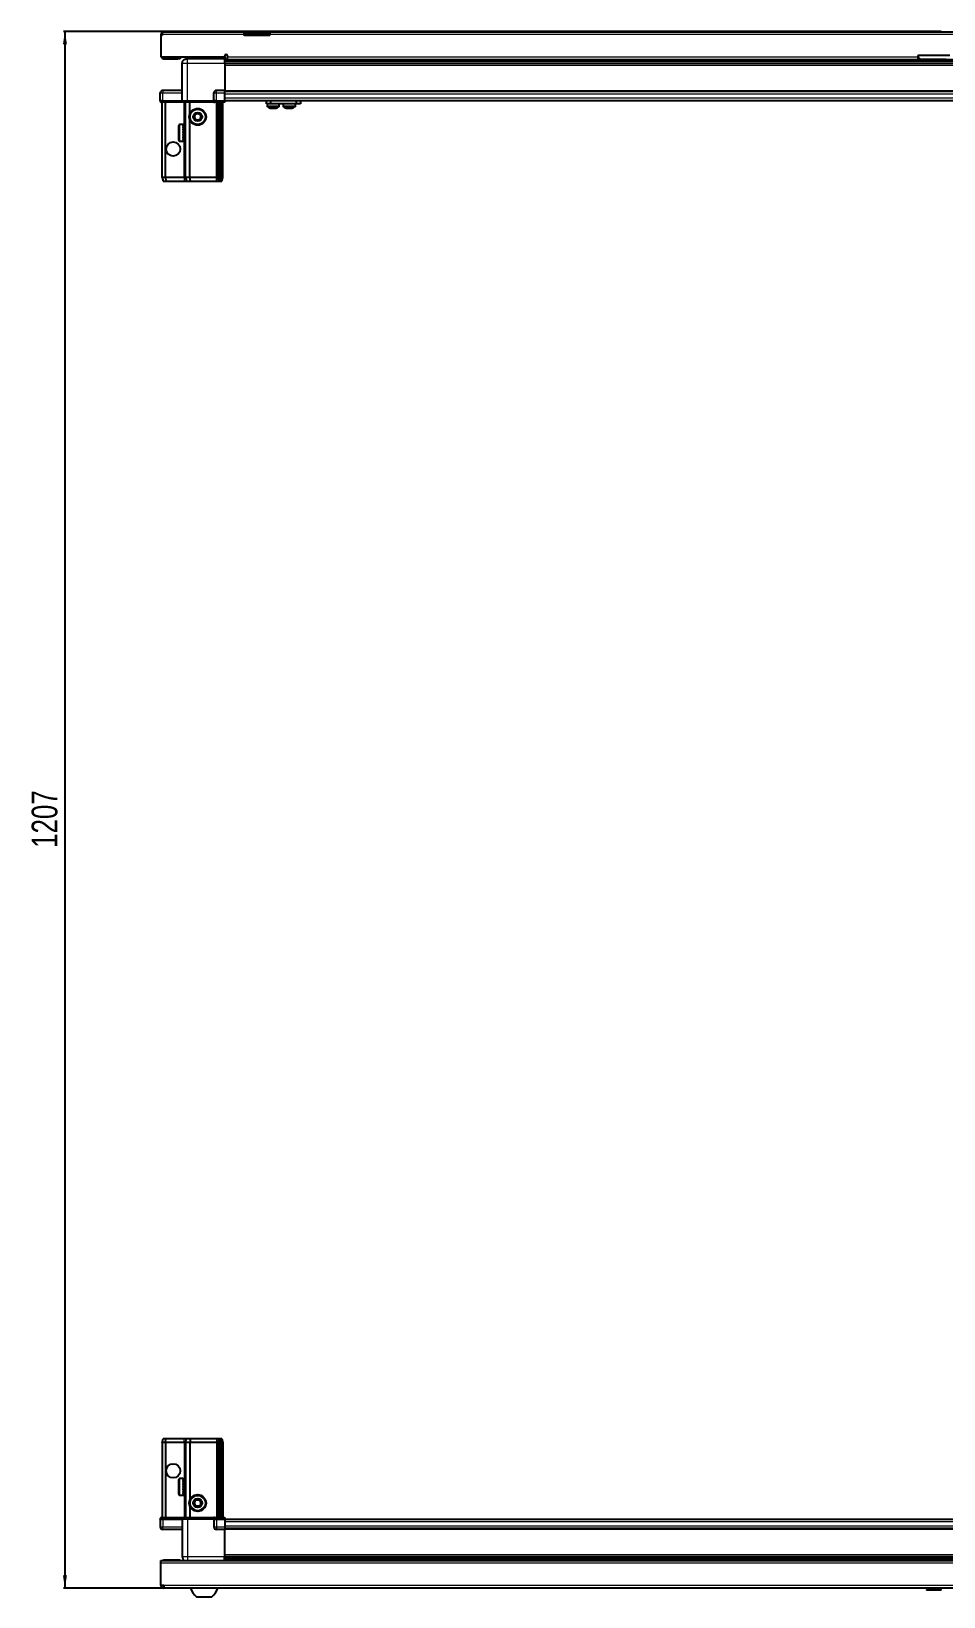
# Model space of a CAD drawing. Header units: millimetres. Extents: x 1315 to 5495, y -523 to 1632.
# Drawn here: x 1371 to 2078, y -523 to 691 of the extents above; entities that cross this region are included whole.
import ezdxf

# ---------------------------------------------------------------- set-up
doc = ezdxf.new("R2010")
doc.units = ezdxf.units.MM
doc.layers.add('FORMAT', color=7, linetype='Continuous')
doc.styles.add('SLDTEXTSTYLE0', font='TXT', dxfattribs={"width": 0.75})
doc.dimstyles.new('SLDDIMSTYLE0', dxfattribs={"dimtxt": 20, "dimasz": 10, "dimexe": 0, "dimexo": 0.0625, "dimgap": 5, "dimtad": 2, "dimdec": 1, "dimrnd": 1e-09, "dimzin": 12, "dimdsep": 46, "dimtxsty": 'SLDTEXTSTYLE0', "dimsah": 1, "dimcen": 0.09, "dimadec": 0, "dimazin": 3, "dimtfac": 1, "dimtofl": 0, "dimtmove": 0, "dimatfit": 3, "dimfxl": 0, "dimfrac": 2, "dimtolj": 1, "dimtzin": 12, "dimarcsym": 0})

# ---------------------------------------------------------------- blocks, each defined once
blk = doc.blocks.new('_D_9')
at = {"layer": 'FORMAT'}
for p, q in [((2065, 690.8), (1395.8, 690.8)), ((1396.8, 690.8), (1396.8, -516.2)), ((1473.4, -516.2), (1395.8, -516.2))]:
    blk.add_line(p, q, dxfattribs=at)
for points in [[(1396.8, 690.8), (1395.3, 680.8), (1398.4, 680.8)], [(1396.8, -516.2), (1398.4, -506.2), (1395.3, -506.2)]]:
    blk.add_solid(points, dxfattribs=at)
at = {"layer": 'FORMAT', "insert": (1371, 57.8), "char_height": 20, "attachment_point": 1, "rotation": 90, "style": 'SLDTEXTSTYLE0'}
blk.add_mtext('1207', dxfattribs=at)

msp = doc.modelspace()

# ---------------------------------------------------------------- linework, layer by layer
at = {"color": 7, "linetype": 'Continuous', "lineweight": 25}
for p, q in [((1472.32, 688.45), (1471.32, 688.45)), ((1471.32, 688.45), (1471.32, 687.55)), ((1471.32, 687.55), (1471.32, 671.05)), ((1472.32, 687.55), (1471.32, 687.55)), ((1472.32, 688.45), (1472.32, 687.55)), ((1472.92, 690.55), (1535.82, 690.55)), ((1535.82, 688.45), (1535.82, 690.55)), ((1535.82, 690.55), (1545.82, 690.55)), ((1545.82, 689.05), (1535.82, 689.05)), ((1535.82, 687.55), (1535.82, 688.45)), ((1555.82, 687.55), (1535.82, 687.55)), ((1545.82, 690.55), (1555.82, 690.55)), ((1555.82, 689.05), (1545.82, 689.05)), ((1555.82, 690.55), (2585.82, 690.55)), ((1555.82, 690.55), (1555.82, 688.45)), ((1555.82, 687.55), (1555.82, 688.45)), ((2065.03, 690.85), (2065.03, 690.55)), ((2065.03, 690.85), (2076.6, 690.85)), ((2076.6, 690.55), (2076.6, 690.85)), ((1471.32, 671.05), (1520.82, 671.05)), ((1473.42, 669.55), (1484.32, 669.55)), ((1486.32, 669.55), (1484.32, 669.55)), ((1486.32, 671.05), (1486.32, 669.55)), ((1491.57, 671.05), (1491.57, 669.55)), ((1520.82, 669.55), (1491.82, 669.55)), ((1518.07, 669.55), (1518.07, 671.05)), ((1520.67, 669.55), (1520.67, 666.05)), ((1520.82, 671.05), (1520.82, 671.9)), ((1520.82, 671.05), (1520.82, 669.55)), ((1520.82, 668.9), (1544.7, 668.9)), ((1522.82, 671.9), (1522.82, 671.15)), ((1522.82, 669.05), (1522.82, 671.15)), ((1522.82, 669.05), (2058.32, 669.05)), ((1539.32, 669.05), (1539.32, 668.9)), ((1539.48, 669.05), (1539.48, 668.9)), ((1539.69, 669.05), (1539.69, 668.9)), ((1540.24, 669.05), (1540.24, 668.9)), ((1540.65, 669.05), (1540.65, 668.9)), ((1541.54, 669.05), (1541.54, 668.9)), ((1542.13, 669.05), (1542.13, 668.9)), ((1543.26, 669.05), (1543.26, 668.9)), ((1543.96, 669.05), (1543.96, 668.9)), ((1544.7, 668.9), (1545.24, 668.9)), ((1545.24, 669.05), (1545.24, 668.9)), ((1545.24, 668.9), (1545.97, 668.9)), ((1545.24, 668.9), (1545.24, 668.9)), ((1545.43, 669.05), (1545.43, 668.9)), ((1545.93, 669.05), (1545.93, 668.9)), ((1545.97, 668.9), (1545.98, 668.9)), ((1545.98, 669.05), (1545.98, 668.9)), ((1545.98, 668.9), (1546.94, 668.9)), ((1546.94, 668.9), (2594.7, 668.9)), ((1547.27, 669.05), (1547.27, 668.9)), ((1547.28, 669.05), (1547.28, 668.9)), ((1547.98, 669.05), (1547.98, 668.9)), ((1549.15, 669.05), (1549.15, 668.9)), ((1549.77, 669.05), (1549.77, 668.9)), ((1550.71, 669.05), (1550.71, 668.9)), ((1551.17, 669.05), (1551.17, 668.9)), ((1551.8, 669.05), (1551.8, 668.9)), ((1552.05, 669.05), (1552.05, 668.9)), ((1552.29, 669.05), (1552.29, 668.9)), ((1552.32, 669.05), (1552.32, 668.9)), ((2083.32, 672.05), (2058.32, 672.05)), ((2058.32, 672.05), (2058.32, 671.15)), ((2058.32, 671.15), (2058.32, 669.05)), ((2080.32, 669.05), (2061.32, 669.05)), ((1487.82, 637.05), (1487.82, 666.05)), ((2620.82, 667.11), (1520.82, 667.11)), ((2620.82, 667.07), (1520.82, 667.07)), ((1520.82, 666.05), (1520.82, 645.05)), ((1487.82, 645.05), (1472.82, 645.05)), ((1520.82, 645.05), (1514.32, 645.05)), ((1520.82, 643.05), (1520.82, 645.05)), ((1520.82, 644.4), (2620.82, 644.4)), ((1470.82, 637.05), (1470.82, 643.05)), ((1470.82, 637.05), (1470.82, 636.71)), ((1472.82, 637.05), (1470.82, 637.05)), ((1470.82, 637.05), (1470.82, 636.71)), ((1470.82, 637.05), (1470.82, 637.05)), ((1470.82, 636.71), (1471.32, 635.85)), ((1470.82, 636.71), (1471.32, 635.85)), ((1471.32, 635.85), (1472.82, 635.85)), ((1472.32, 577.55), (1472.32, 635.85)), ((1472.82, 637.05), (1487.62, 637.05)), ((1487.62, 635.85), (1472.82, 635.85)), ((1474.82, 577.55), (1474.82, 635.85)), ((1487.62, 637.05), (1487.82, 637.05)), ((1487.82, 635.85), (1487.62, 635.85)), ((1487.82, 637.05), (1487.82, 635.85)), ((1487.82, 637.05), (1491.82, 637.05)), ((1491.82, 635.85), (1487.82, 635.85)), ((1490.32, 577.55), (1490.32, 635.85)), ((1491.82, 637.05), (1512.12, 637.05)), ((1512.12, 635.85), (1491.82, 635.85)), ((1493.82, 627.05), (1493.82, 635.85)), ((1512.12, 637.05), (1512.32, 637.05)), ((1512.32, 635.85), (1512.12, 635.85)), ((1512.32, 637.05), (1512.32, 643.05)), ((1512.32, 637.05), (1512.32, 635.85)), ((1514.32, 637.05), (1512.32, 637.05)), ((1512.32, 637.05), (1514.32, 637.05)), ((1512.32, 635.85), (1513, 635.85)), ((1520.82, 635.85), (1513, 635.85)), ((1514.32, 637.05), (1520.82, 637.05)), ((1514.32, 636.71), (1520.82, 636.71)), ((1515.32, 577.55), (1515.32, 635.85)), ((1516.32, 577.55), (1516.32, 635.85)), ((1517.82, 577.55), (1517.82, 635.85)), ((1519.32, 577.55), (1519.32, 635.85)), ((1520.82, 637.05), (1520.82, 643.05)), ((1520.82, 637.2), (2620.82, 637.2)), ((1520.82, 637.05), (1520.82, 636.71)), ((1520.82, 636.71), (1520.82, 635.85)), ((1553.27, 634.7), (1553.27, 637.2)), ((1556.27, 634.7), (1553.27, 634.7)), ((1553.62, 634.7), (1553.62, 632.79)), ((1556.27, 637.2), (1556.27, 634.7)), ((1576.47, 634.7), (1556.27, 634.7)), ((1563.12, 632.79), (1563.12, 634.7)), ((1566.07, 634.7), (1566.07, 632.79)), ((1566.12, 634.7), (1566.12, 632.79)), ((1575.62, 632.79), (1575.62, 634.7)), ((1576.47, 634.7), (1576.47, 637.2)), ((1579.47, 634.7), (1576.47, 634.7)), ((1579.47, 637.2), (1579.47, 634.7)), ((1493.82, 577.55), (1493.82, 622.05)), ((1485.12, 606.35), (1485.12, 617.75)), ((1488.82, 618.55), (1485.92, 618.55)), ((1488.32, 618.45), (1488.82, 618.45)), ((1488.32, 618.45), (1488.32, 618.29)), ((1488.32, 618.29), (1488.82, 618.29)), ((1488.32, 617.8), (1488.82, 617.8)), ((1488.32, 617.8), (1488.32, 617.42)), ((1488.32, 617.42), (1488.82, 617.42)), ((1488.32, 616.58), (1488.82, 616.58)), ((1488.32, 616.58), (1488.32, 616.03)), ((1488.32, 616.03), (1488.82, 616.03)), ((1488.32, 614.92), (1488.82, 614.92)), ((1488.32, 614.92), (1488.32, 614.24)), ((1488.32, 614.24), (1488.82, 614.24)), ((1488.32, 612.98), (1488.82, 612.98)), ((1488.32, 612.98), (1488.32, 612.25)), ((1488.32, 612.68), (1488.82, 612.68)), ((1488.32, 612.25), (1488.82, 612.25)), ((1488.32, 610.95), (1488.82, 610.95)), ((1488.32, 610.95), (1488.32, 610.23)), ((1488.32, 610.82), (1488.82, 610.82)), ((1488.32, 610.23), (1488.82, 610.23)), ((1488.32, 609.02), (1488.82, 609.02)), ((1488.32, 609.02), (1488.32, 608.39)), ((1488.32, 608.39), (1488.82, 608.39)), ((1488.32, 607.39), (1488.82, 607.39)), ((1488.32, 607.39), (1488.32, 606.91)), ((1488.32, 606.91), (1488.82, 606.91)), ((1488.82, 618.45), (1488.82, 618.55)), ((1488.82, 618.29), (1488.82, 618.45)), ((1488.82, 617.8), (1488.82, 618.29)), ((1488.82, 617.42), (1488.82, 617.8)), ((1488.82, 616.58), (1488.82, 617.42)), ((1488.82, 616.03), (1488.82, 616.58)), ((1488.92, 616.45), (1488.82, 616.45)), ((1488.82, 614.92), (1488.82, 616.03)), ((1488.82, 614.24), (1488.82, 614.92)), ((1488.82, 612.98), (1488.82, 614.24)), ((1488.82, 612.68), (1488.82, 612.98)), ((1488.82, 610.95), (1488.82, 612.25)), ((1488.82, 610.23), (1488.82, 610.82)), ((1488.82, 609.02), (1488.82, 610.23)), ((1488.82, 608.39), (1488.82, 609.02)), ((1488.82, 607.39), (1488.82, 608.39)), ((1488.82, 607.65), (1488.92, 607.65)), ((1488.82, 606.91), (1488.82, 607.39)), ((1488.82, 606.22), (1488.82, 606.91)), ((1488.92, 614.93), (1488.92, 616.45)), ((1488.92, 607.65), (1488.92, 614.93)), ((1489.8, 615.36), (1489.32, 616.05)), ((1489.32, 608.05), (1489.32, 616.05)), ((1489.32, 608.05), (1489.8, 608.74)), ((1490.29, 616.05), (1489.8, 615.36)), ((1489.8, 608.74), (1489.8, 615.36)), ((1489.8, 608.74), (1490.29, 608.05)), ((1490.32, 616.05), (1490.29, 616.05)), ((1490.29, 608.05), (1490.29, 616.05)), ((1490.29, 608.05), (1490.32, 608.05)), ((1485.92, 605.55), (1488.82, 605.55)), ((1488.32, 606.22), (1488.82, 606.22)), ((1488.32, 606.22), (1488.32, 605.93)), ((1488.32, 605.93), (1488.82, 605.93)), ((1488.32, 605.62), (1488.82, 605.62)), ((1488.32, 605.62), (1488.32, 605.55)), ((1488.32, 605.55), (1488.82, 605.55)), ((1488.82, 605.93), (1488.82, 606.22)), ((1488.82, 605.62), (1488.82, 605.93)), ((1488.82, 605.55), (1488.82, 605.62)), ((1488.82, 605.55), (1488.82, 605.55)), ((1474.82, 577.55), (1472.32, 577.55)), ((1472.32, 577.55), (1473.12, 574.55)), ((1473.12, 574.55), (1474.97, 574.55)), ((1474.82, 577.55), (1474.97, 574.55)), ((1489.32, 577.55), (1474.82, 577.55)), ((1474.97, 574.55), (1489.32, 574.55)), ((1490.32, 577.55), (1489.32, 577.55)), ((1489.32, 574.55), (1491.12, 574.55)), ((1493.82, 577.55), (1490.32, 577.55)), ((1490.32, 577.55), (1491.12, 574.55)), ((1491.12, 574.55), (1494.15, 574.55)), ((1514.32, 577.55), (1493.82, 577.55)), ((1494.15, 574.55), (1493.82, 577.55)), ((1494.15, 574.55), (1514.32, 574.55)), ((1515.32, 577.55), (1514.32, 577.55)), ((1514.32, 574.55), (1516.12, 574.55)), ((1516.32, 577.55), (1515.32, 577.55)), ((1516.12, 574.55), (1515.32, 577.55)), ((1516.12, 574.55), (1516.86, 574.55)), ((1516.86, 574.55), (1516.32, 577.55)), ((1517.82, 577.55), (1516.32, 577.55)), ((1516.86, 574.55), (1517.36, 574.55)), ((1517.36, 574.55), (1517.82, 577.55)), ((1517.36, 574.55), (1518.52, 574.55)), ((1519.32, 577.55), (1517.82, 577.55)), ((1518.52, 574.55), (1519.32, 577.55)), ((1472.32, -403.15), (1473.12, -400.15)), ((1473.12, -400.15), (1474.97, -400.15)), ((1474.82, -403.15), (1474.97, -400.15)), ((1474.97, -400.15), (1489.32, -400.15)), ((1489.32, -400.15), (1491.12, -400.15)), ((1490.32, -403.15), (1491.12, -400.15)), ((1491.12, -400.15), (1494.15, -400.15)), ((1494.15, -400.15), (1493.82, -403.15)), ((1494.15, -400.15), (1514.32, -400.15)), ((1514.32, -400.15), (1516.12, -400.15)), ((1516.12, -400.15), (1515.32, -403.15)), ((1516.12, -400.15), (1516.86, -400.15)), ((1516.86, -400.15), (1516.32, -403.15)), ((1516.86, -400.15), (1517.36, -400.15)), ((1517.36, -400.15), (1518.52, -400.15)), ((1517.36, -400.15), (1517.82, -403.15)), ((1518.52, -400.15), (1519.32, -403.15)), ((1472.32, -403.15), (1472.32, -461.45)), ((1474.82, -403.15), (1472.32, -403.15)), ((1489.32, -403.15), (1474.82, -403.15)), ((1474.82, -403.15), (1474.82, -461.45)), ((1490.32, -403.15), (1489.32, -403.15)), ((1493.82, -403.15), (1490.32, -403.15)), ((1490.32, -403.15), (1490.32, -461.45)), ((1493.82, -403.15), (1493.82, -447.65)), ((1514.32, -403.15), (1493.82, -403.15)), ((1515.32, -403.15), (1514.32, -403.15)), ((1515.32, -403.15), (1515.32, -461.45)), ((1516.32, -403.15), (1515.32, -403.15)), ((1516.32, -403.15), (1516.32, -461.45)), ((1517.82, -403.15), (1516.32, -403.15)), ((1517.82, -403.15), (1517.82, -461.45)), ((1519.32, -403.15), (1517.82, -403.15)), ((1519.32, -403.15), (1519.32, -461.45)), ((1485.12, -443.35), (1485.12, -431.95)), ((1488.32, -431.15), (1485.92, -431.15)), ((1488.32, -431.15), (1488.32, -431.16)), ((1488.32, -431.16), (1488.82, -431.16)), ((1488.32, -431.35), (1488.82, -431.35)), ((1488.32, -431.35), (1488.32, -431.56)), ((1488.32, -431.56), (1488.82, -431.56)), ((1488.32, -432.14), (1488.82, -432.14)), ((1488.32, -432.14), (1488.32, -432.57)), ((1488.32, -432.57), (1488.82, -432.57)), ((1488.32, -433.47), (1488.82, -433.47)), ((1488.32, -433.47), (1488.32, -434.07)), ((1488.32, -434.07), (1488.82, -434.07)), ((1488.32, -435.22), (1488.82, -435.22)), ((1488.32, -435.22), (1488.32, -435.92)), ((1488.32, -435.92), (1488.82, -435.92)), ((1488.82, -431.35), (1488.82, -431.16)), ((1488.82, -431.56), (1488.82, -431.35)), ((1488.82, -432.14), (1488.82, -431.56)), ((1488.82, -432.57), (1488.82, -432.14)), ((1488.82, -433.47), (1488.82, -432.57)), ((1488.92, -433.25), (1488.82, -433.25)), ((1488.82, -434.07), (1488.82, -433.47)), ((1488.82, -435.22), (1488.82, -434.07)), ((1488.82, -435.92), (1488.82, -435.22)), ((1488.82, -437.2), (1488.82, -435.92)), ((1488.92, -442.05), (1488.92, -433.25)), ((1489.8, -434.34), (1489.32, -433.65)), ((1489.32, -441.65), (1489.32, -433.65)), ((1490.29, -433.65), (1489.8, -434.34)), ((1489.8, -440.96), (1489.8, -434.34)), ((1490.32, -433.65), (1490.29, -433.65)), ((1490.29, -441.65), (1490.29, -433.65)), ((1485.92, -444.15), (1488.32, -444.15)), ((1488.32, -437.2), (1488.82, -437.2)), ((1488.32, -437.2), (1488.32, -437.94)), ((1488.32, -437.35), (1488.82, -437.35)), ((1488.32, -437.85), (1488.82, -437.85)), ((1488.32, -437.94), (1488.82, -437.94)), ((1488.32, -439.23), (1488.82, -439.23)), ((1488.32, -439.23), (1488.32, -439.93)), ((1488.32, -439.93), (1488.82, -439.93)), ((1488.32, -441.1), (1488.82, -441.1)), ((1488.32, -441.1), (1488.32, -441.7)), ((1488.32, -441.7), (1488.82, -441.7)), ((1488.32, -442.63), (1488.82, -442.63)), ((1488.32, -442.63), (1488.32, -443.07)), ((1488.32, -443.07), (1488.82, -443.07)), ((1488.32, -443.68), (1488.82, -443.68)), ((1488.32, -443.68), (1488.32, -443.92)), ((1488.32, -443.92), (1488.82, -443.92)), ((1488.32, -444.14), (1488.82, -444.14)), ((1488.32, -444.14), (1488.32, -444.15)), ((1488.32, -444.15), (1488.82, -444.15)), ((1488.82, -437.35), (1488.82, -437.2)), ((1488.82, -437.94), (1488.82, -437.85)), ((1488.82, -439.23), (1488.82, -437.94)), ((1488.82, -439.93), (1488.82, -439.23)), ((1488.82, -441.1), (1488.82, -439.93)), ((1488.82, -441.7), (1488.82, -441.1)), ((1488.82, -442.63), (1488.82, -441.7)), ((1488.82, -442.05), (1488.92, -442.05)), ((1488.82, -443.07), (1488.82, -442.63)), ((1488.82, -443.68), (1488.82, -443.07)), ((1488.82, -443.92), (1488.82, -443.68)), ((1488.82, -444.14), (1488.82, -443.92)), ((1488.82, -444.15), (1488.82, -444.14)), ((1489.32, -441.65), (1489.8, -440.96)), ((1489.8, -440.96), (1490.29, -441.65)), ((1490.29, -441.65), (1490.32, -441.65)), ((1493.82, -452.65), (1493.82, -461.45)), ((1471.32, -461.45), (1470.82, -462.32)), ((1470.82, -462.65), (1470.82, -462.32)), ((1470.82, -462.65), (1472.82, -462.65)), ((1470.82, -462.65), (1470.82, -468.65)), ((1472.82, -461.45), (1471.32, -461.45)), ((1472.82, -461.45), (1487.62, -461.45)), ((1487.62, -462.65), (1472.82, -462.65)), ((1472.82, -462.65), (1487.62, -462.65)), ((1487.82, -470.65), (1472.82, -470.65)), ((1487.62, -461.45), (1487.82, -461.45)), ((1487.82, -462.65), (1487.62, -462.65)), ((1487.82, -462.65), (1487.82, -461.45)), ((1487.82, -461.45), (1491.82, -461.45)), ((1491.82, -462.65), (1487.82, -462.65)), ((1487.82, -462.65), (1487.82, -491.65)), ((1491.82, -461.45), (1512.12, -461.45)), ((1512.12, -462.65), (1491.82, -462.65)), ((1512.12, -461.45), (1512.32, -461.45)), ((1512.32, -462.65), (1512.12, -462.65)), ((1512.32, -462.65), (1512.32, -461.45)), ((1513, -461.45), (1512.32, -461.45)), ((1512.32, -462.65), (1514.32, -462.65)), ((1512.32, -462.65), (1512.32, -468.65)), ((1513, -461.45), (1520.82, -461.45)), ((1520.82, -462.32), (1514.32, -462.32)), ((1520.82, -462.65), (1514.32, -462.65)), ((1514.32, -462.65), (1520.82, -462.65)), ((1520.82, -470.65), (1514.32, -470.65)), ((1520.82, -461.45), (1520.82, -462.32)), ((1520.82, -462.32), (1520.82, -462.32)), ((1520.82, -462.65), (1520.82, -462.32)), ((1520.82, -462.65), (1520.82, -462.65)), ((1520.82, -462.65), (1520.82, -468.65)), ((2620.82, -462.8), (1520.82, -462.8)), ((1520.82, -468.65), (1520.82, -470.65)), ((2620.82, -470), (1520.82, -470)), ((1520.82, -491.65), (1520.82, -470.65)), ((1471.32, -496.75), (1471.32, -494.65)), ((1471.32, -494.65), (2670.32, -494.65)), ((1471.32, -514.05), (1471.32, -496.75)), ((1486.32, -494.55), (1473.42, -494.55)), ((1486.32, -494.55), (1486.32, -494.65)), ((1520.67, -494.65), (1520.67, -491.65)), ((1520.82, -492.68), (2620.82, -492.68)), ((1520.82, -492.71), (2620.82, -492.71)), ((1544.7, -494.5), (1520.82, -494.5)), ((1539.32, -494.65), (1539.32, -494.5)), ((1539.36, -494.65), (1539.36, -494.5)), ((1539.63, -494.65), (1539.63, -494.5)), ((1539.89, -494.65), (1539.89, -494.5)), ((1540.54, -494.65), (1540.54, -494.5)), ((1541.01, -494.65), (1541.01, -494.5)), ((1541.97, -494.65), (1541.97, -494.5)), ((1542.59, -494.65), (1542.59, -494.5)), ((1543.78, -494.65), (1543.78, -494.5)), ((1544.44, -494.65), (1544.44, -494.5)), ((1544.49, -494.65), (1544.49, -494.5)), ((1545.79, -494.5), (1544.7, -494.5)), ((1546.52, -494.5), (1545.79, -494.5)), ((1545.79, -494.65), (1545.79, -494.5)), ((1545.79, -494.5), (1545.79, -494.5)), ((1545.8, -494.65), (1545.8, -494.5)), ((1546.3, -494.65), (1546.3, -494.5)), ((1546.52, -494.65), (1546.52, -494.5)), ((1546.94, -494.5), (1546.52, -494.5)), ((1546.52, -494.5), (1546.52, -494.5)), ((2594.7, -494.5), (1546.94, -494.5)), ((1547.8, -494.65), (1547.8, -494.5)), ((1548.49, -494.65), (1548.49, -494.5)), ((1549.61, -494.65), (1549.61, -494.5)), ((1550.19, -494.65), (1550.19, -494.5)), ((1551.06, -494.65), (1551.06, -494.5)), ((1551.46, -494.65), (1551.46, -494.5)), ((1551.99, -494.65), (1551.99, -494.5)), ((1552.18, -494.65), (1552.18, -494.5)), ((1552.32, -494.65), (1552.32, -494.5)), ((1473.42, -514.05), (1471.32, -514.05)), ((1473.42, -514.05), (1473.42, -516.15)), ((2668.22, -516.15), (1473.42, -516.15)), ((2066.02, -516.15), (2065.03, -517.14)), ((2065.03, -517.14), (2065.03, -517.65)), ((2076.6, -517.14), (2065.03, -517.14)), ((2076.6, -517.65), (2065.03, -517.65)), ((2076.6, -517.14), (2075.62, -516.15)), ((2076.6, -517.65), (2076.6, -517.14)), ((1498.82, -522.75), (1510.82, -522.75))]:
    msp.add_line(p, q, dxfattribs=at)
at = {"color": 8, "linetype": 'Continuous', "lineweight": 18}
for p, q in [((1535.82, 688.45), (1472.32, 688.45)), ((1545.82, 689.05), (1545.82, 690.55)), ((2585.82, 688.45), (1555.82, 688.45)), ((1473.42, 671.05), (1473.42, 669.55)), ((1484.32, 669.55), (1484.32, 671.05)), ((1520.82, 669.55), (1522.82, 669.55)), ((2620.82, 668.31), (1520.82, 668.31)), ((1522.82, 671.15), (2058.32, 671.15)), ((2058.32, 669.55), (2059.66, 669.55)), ((1491.82, 666.05), (1520.82, 666.05)), ((1491.82, 637.05), (1491.82, 666.05)), ((1520.82, 665.86), (2620.82, 665.86)), ((2620.82, 664.45), (1520.82, 664.45)), ((1472.82, 645.05), (1472.82, 643.05)), ((1514.32, 643.05), (1514.32, 645.05)), ((1520.82, 645.05), (2620.82, 645.05)), ((1470.82, 643.05), (1472.82, 643.05)), ((1472.82, 643.05), (1487.82, 643.05)), ((1472.82, 637.05), (1472.82, 643.05)), ((1472.82, 637.05), (1472.82, 635.85)), ((1487.62, 635.85), (1487.62, 637.05)), ((1489.32, 616.05), (1489.32, 635.85)), ((1491.82, 637.05), (1491.82, 635.85)), ((1512.12, 635.85), (1512.12, 637.05)), ((1512.32, 643.05), (1514.32, 643.05)), ((1514.32, 643.05), (1520.82, 643.05)), ((1514.32, 637.05), (1514.32, 643.05)), ((1514.32, 637.05), (1514.32, 636.71)), ((1514.32, 577.55), (1514.32, 635.85)), ((1520.82, 642.4), (2620.82, 642.4)), ((1520.82, 639.2), (2620.82, 639.2)), ((1563.12, 632.79), (1553.62, 632.79)), ((1562.93, 632.42), (1553.81, 632.42)), ((1566.12, 632.79), (1566.07, 632.79)), ((1575.62, 632.79), (1566.12, 632.79)), ((1566.31, 632.42), (1566.26, 632.42)), ((1575.43, 632.42), (1566.31, 632.42)), ((1485.92, 605.55), (1485.92, 618.55)), ((1489.32, 577.55), (1489.32, 608.05)), ((1489.32, 577.55), (1489.32, 574.55)), ((1514.32, 574.55), (1514.32, 577.55)), ((1489.32, -403.15), (1489.32, -400.15)), ((1514.32, -400.15), (1514.32, -403.15)), ((1489.32, -403.15), (1489.32, -433.65)), ((1514.32, -403.15), (1514.32, -461.45)), ((1485.92, -444.15), (1485.92, -431.15)), ((1489.32, -441.65), (1489.32, -461.45)), ((1470.82, -468.65), (1472.82, -468.65)), ((1472.82, -462.65), (1472.82, -461.45)), ((1472.82, -462.65), (1472.82, -468.65)), ((1472.82, -468.65), (1487.82, -468.65)), ((1472.82, -470.65), (1472.82, -468.65)), ((1487.62, -462.65), (1487.62, -461.45)), ((1491.82, -462.65), (1491.82, -461.45)), ((1491.82, -462.65), (1491.82, -491.65)), ((1512.12, -462.65), (1512.12, -461.45)), ((1512.32, -468.65), (1514.32, -468.65)), ((1514.32, -462.65), (1514.32, -462.32)), ((1514.32, -462.65), (1514.32, -468.65)), ((1514.32, -468.65), (1520.82, -468.65)), ((1514.32, -468.65), (1514.32, -470.65)), ((1520.82, -462.65), (1520.82, -462.32)), ((2620.82, -464.8), (1520.82, -464.8)), ((2620.82, -468), (1520.82, -468)), ((2620.82, -470.65), (1520.82, -470.65)), ((2670.32, -496.75), (1471.32, -496.75)), ((1473.42, -494.65), (1473.42, -494.55)), ((1491.82, -491.65), (1520.82, -491.65)), ((1520.82, -490.05), (2620.82, -490.05)), ((2620.82, -491.47), (1520.82, -491.47)), ((1520.82, -493.92), (2620.82, -493.92)), ((2668.22, -514.05), (1473.42, -514.05))]:
    msp.add_line(p, q, dxfattribs=at)
at = {"color": 7, "linetype": 'Continuous', "lineweight": 25, "flags": 128}
msp.add_lwpolyline([(1473.42, -494.55), (1473.01, -494.59), (1472.78, -494.65)], dxfattribs=at)
at = {"color": 7, "linetype": 'Continuous', "lineweight": 25}
for centre, radius in [((1499.82, 624.55), 6.5), ((1499.82, 624.55), 3.46), ((1480.82, 599.55), 5.5), ((1480.82, -425.15), 5.5), ((1499.82, -450.15), 6.5), ((1499.82, -450.15), 3.46)]:
    msp.add_circle(centre, radius, dxfattribs=at)
at = {"color": 8, "linetype": 'Continuous', "lineweight": 18}
for centre in [(1499.82, 624.55), (1499.82, -450.15)]:
    msp.add_circle(centre, 5.7, dxfattribs=at)
at = {"color": 7, "linetype": 'Continuous', "lineweight": 25}
for centre, radius, start, end in [((1473.42, 671.65), 2.1, 196.60155, 270), ((1521.82, 671.9), 1, 0, 180), ((2061.32, 672.05), 3, 180, 270), ((1472.82, 643.05), 2, 90, 180), ((1514.32, 643.05), 2, 90, 180), ((1554.07, 632.79), 0.45, 180, 235.28209), ((1558.37, 639), 8, 235.28209, 258.9392), ((1558.37, 639), 8, 281.00757, 304.71791), ((1562.67, 632.79), 0.45, 304.71791, 0), ((1566.52, 632.79), 0.45, 180, 235.28209), ((1566.57, 632.79), 0.45, 180, 235.28209), ((1570.82, 639), 8, 235.28209, 255.8287), ((1570.87, 639), 8, 235.28209, 259.06255), ((1570.87, 639), 8, 280.87532, 304.71791), ((1575.17, 632.79), 0.45, 304.71791, 0), ((1499.82, 624.55), 2.5, 134.92207, 194.92207), ((1499.82, 624.55), 2.5, 194.92207, 254.92207), ((1499.82, 624.55), 2.5, 74.92207, 134.92207), ((1499.82, 624.55), 2.5, 254.92207, 314.92207), ((1499.82, 624.55), 2.5, 14.92207, 74.92207), ((1499.82, 624.55), 2.5, 314.92207, 14.92207), ((1485.92, 617.75), 0.8, 90, 180), ((1489.32, 616.45), 0.4, 180, 270), ((1489.32, 607.65), 0.4, 90, 180), ((1485.92, 606.35), 0.8, 180, 270), ((1485.92, -431.95), 0.8, 90, 180), ((1489.32, -433.25), 0.4, 180, 270), ((1485.92, -443.35), 0.8, 180, 270), ((1489.32, -442.05), 0.4, 90, 180), ((1499.82, -450.15), 2.5, 147.37605, 207.37605), ((1499.82, -450.15), 2.5, 87.37605, 147.37605), ((1499.82, -450.15), 2.5, 27.37605, 87.37605), ((1499.82, -450.15), 2.5, 327.37605, 27.37605), ((1499.82, -450.15), 2.5, 207.37605, 267.37605), ((1499.82, -450.15), 2.5, 267.37605, 327.37605), ((1472.82, -468.65), 2, 180, 270), ((1514.32, -468.65), 2, 180, 270), ((1473.42, -514.05), 2.1, 180, 270), ((1473.42, -514.05), 0.6, 180, 270), ((1505.84, -513.13), 11.91, 194.70035, 233.8734), ((1503.8, -513.13), 11.91, 306.1266, 345.29965)]:
    msp.add_arc(centre, radius, start, end, dxfattribs=at)
for centre, start_param, end_param in [((1514.32, 633.25), 0, 0.7227342), ((1514.32, -458.85), 2.4188584, 3.1415927)]:
    msp.add_ellipse(centre, major_axis=(0, 3.46), ratio=0.5773503, start_param=start_param, end_param=end_param, dxfattribs=at)
for points, knots in [([(1472.92, 690.46), (1472.84, 690.44), (1472.52, 690.4), (1472.03, 690.07), (1471.57, 689.52), (1471.35, 688.94), (1471.33, 688.57), (1471.32, 688.45)], [0, 0, 0, 0, 0.0892624, 0.3475085, 0.6057515, 0.8639944, 1, 1, 1, 1]), ([(1472.32, 688.45), (1472.37, 688.7), (1472.46, 689.19), (1472.59, 689.84), (1472.72, 690.3), (1472.83, 690.52), (1472.9, 690.54), (1472.92, 690.55)], [0, 0, 0, 0, 0.2302553, 0.4485219, 0.6667858, 0.8850496, 1, 1, 1, 1]), ([(1487.82, 666.05), (1487.87, 666.49), (1487.94, 667.17), (1488.38, 667.98), (1488.83, 668.54), (1489.39, 668.99), (1490.2, 669.43), (1490.88, 669.5), (1491.32, 669.55)], [0, 0, 0, 0, 0.2394568, 0.3683607, 0.5, 0.6316393, 0.7605432, 1, 1, 1, 1]), ([(1491.82, 669.55), (1491.75, 669.55), (1491.62, 669.55), (1491.46, 669.55), (1491.34, 669.55), (1491.33, 669.55), (1491.32, 669.55)], [0, 0, 0, 0, 0.2493943, 0.5003335, 0.7501667, 1, 1, 1, 1]), ([(1520.82, 666.05), (1520.82, 666.44), (1520.82, 667.23), (1520.82, 668.28), (1520.82, 669.07), (1520.82, 669.49), (1520.82, 669.53), (1520.82, 669.55)], [0, 0, 0, 0, 0.2146939, 0.4293877, 0.6440816, 0.8587754, 1, 1, 1, 1]), ([(1556.87, 631.14), (1556.87, 631.14), (1556.87, 631.14), (1556.73, 631.17), (1556.55, 631.22), (1556.4, 631.28), (1556.33, 631.31), (1556.32, 631.32), (1556.32, 631.32), (1556.33, 631.32), (1556.35, 631.32), (1556.42, 631.3), (1556.71, 631.23), (1557.09, 631.16), (1557.51, 631.13), (1557.78, 631.16), (1557.94, 631.22), (1558.04, 631.29), (1558.11, 631.32), (1558.14, 631.32), (1558.16, 631.32), (1558.18, 631.32), (1558.22, 631.31), (1558.32, 631.28), (1558.48, 631.21), (1558.7, 631.15), (1559, 631.13), (1559.34, 631.16), (1559.65, 631.2), (1559.89, 631.26), (1560.01, 631.28), (1560.09, 631.3), (1560.14, 631.31), (1560.18, 631.32), (1560.2, 631.32), (1560.2, 631.32), (1560.2, 631.32)], [0, 0, 0, 0, 0.0260981, 0.0798373, 0.1372046, 0.1783571, 0.1990393, 0.2033396, 0.2076895, 0.2107229, 0.2145438, 0.2214795, 0.2486016, 0.3557772, 0.404897, 0.4544227, 0.54605, 0.5914038, 0.5971187, 0.6013251, 0.6043817, 0.6074438, 0.6119905, 0.6242286, 0.6785193, 0.7597502, 0.8043048, 0.8490258, 0.923625, 0.9513598, 0.9687075, 0.9799959, 0.9911421, 0.9954732, 0.998845, 1, 1, 1, 1]), ([(1560.2, 631.32), (1560.21, 631.32), (1560.21, 631.32), (1560.22, 631.31), (1560.17, 631.28), (1560.03, 631.21), (1559.9, 631.16), (1559.84, 631.13), (1559.88, 631.14), (1559.9, 631.15)], [0, 0, 0, 0, 0.0151829, 0.0365363, 0.0956997, 0.3601423, 0.6752387, 0.8745348, 1, 1, 1, 1]), ([(1569.36, 631.14), (1569.36, 631.14), (1569.38, 631.14), (1569.24, 631.19), (1569.08, 631.25), (1568.96, 631.3), (1568.96, 631.32), (1568.96, 631.32), (1568.98, 631.32), (1569, 631.32), (1569.09, 631.3), (1569.43, 631.22), (1569.86, 631.14), (1570.29, 631.14), (1570.51, 631.17), (1570.68, 631.22), (1570.8, 631.28), (1570.88, 631.31), (1570.93, 631.32), (1570.95, 631.32), (1570.98, 631.32), (1571, 631.32), (1571.06, 631.3), (1571.19, 631.23), (1571.34, 631.16), (1571.65, 631.13), (1572.04, 631.16), (1572.42, 631.22), (1572.72, 631.29), (1572.83, 631.32), (1572.85, 631.32), (1572.86, 631.32), (1572.87, 631.32), (1572.87, 631.31), (1572.81, 631.28), (1572.63, 631.21), (1572.43, 631.15), (1572.39, 631.15), (1572.38, 631.14)], [0, 0, 0, 0, 0.0283629, 0.08068229, 0.1383562, 0.16729235, 0.17091751, 0.17379549, 0.1766977, 0.18004982, 0.18639917, 0.21307731, 0.31901904, 0.35398038, 0.39928328, 0.44764465, 0.48233679, 0.49977215, 0.50339732, 0.50706434, 0.5096216, 0.51284268, 0.51868955, 0.54155386, 0.63190424, 0.67331293, 0.71506372, 0.79230674, 0.83054067, 0.83535832, 0.8389044, 0.84148121, 0.84406255, 0.84789549, 0.85821238, 0.90398018, 0.97245884, 1, 1, 1, 1]), ([(1497.03, 625.3), (1497.4, 625.66), (1498.08, 626.34), (1498.76, 627.02), (1499.08, 627.34)], [0, 0, 0, 0, 0.5346859, 1, 1, 1, 1]), ([(1497.78, 622.51), (1497.69, 622.84), (1497.48, 623.64), (1497.22, 624.6), (1497.06, 625.18), (1497.03, 625.3)], [0, 0, 0, 0, 0.3629006, 0.8668753, 1, 1, 1, 1]), ([(1500.56, 621.76), (1500.07, 621.89), (1499.13, 622.14), (1498.21, 622.39), (1497.78, 622.51)], [0, 0, 0, 0, 0.5346859, 1, 1, 1, 1]), ([(1499.08, 627.34), (1499.57, 627.2), (1500.51, 626.95), (1501.43, 626.7), (1501.86, 626.59)], [0, 0, 0, 0, 0.53468586, 1, 1, 1, 1]), ([(1502.61, 623.8), (1502.24, 623.43), (1501.56, 622.75), (1500.88, 622.07), (1500.56, 621.76)], [0, 0, 0, 0, 0.5346859, 1, 1, 1, 1]), ([(1501.86, 626.59), (1501.9, 626.47), (1502.05, 625.89), (1502.31, 624.93), (1502.52, 624.13), (1502.61, 623.8)], [0, 0, 0, 0, 0.1331247, 0.6370994, 1, 1, 1, 1]), ([(1496.94, -450.02), (1497.21, -449.59), (1497.73, -448.77), (1498.25, -447.97), (1498.49, -447.59)], [0, 0, 0, 0, 0.5346859, 1, 1, 1, 1]), ([(1498.49, -447.59), (1499.01, -447.61), (1499.97, -447.66), (1500.93, -447.7), (1501.38, -447.72)], [0, 0, 0, 0, 0.5346859, 1, 1, 1, 1]), ([(1501.38, -447.72), (1501.53, -448.03), (1501.91, -448.76), (1502.37, -449.64), (1502.65, -450.17), (1502.7, -450.28)], [0, 0, 0, 0, 0.3629006, 0.8668753, 1, 1, 1, 1]), ([(1498.26, -452.58), (1498.21, -452.47), (1497.93, -451.94), (1497.47, -451.06), (1497.09, -450.33), (1496.94, -450.02)], [0, 0, 0, 0, 0.1331247, 0.6370994, 1, 1, 1, 1]), ([(1501.15, -452.72), (1500.63, -452.69), (1499.67, -452.65), (1498.71, -452.6), (1498.26, -452.58)], [0, 0, 0, 0, 0.5346859, 1, 1, 1, 1]), ([(1502.7, -450.28), (1502.43, -450.72), (1501.91, -451.53), (1501.39, -452.34), (1501.15, -452.72)], [0, 0, 0, 0, 0.5346859, 1, 1, 1, 1]), ([(1487.82, -491.65), (1487.87, -492.09), (1487.94, -492.77), (1488.37, -493.59), (1488.83, -494.14), (1489.23, -494.5), (1489.5, -494.63), (1489.54, -494.65)], [0, 0, 0, 0, 0.3630185, 0.5584377, 0.7580039, 0.9575702, 1, 1, 1, 1]), ([(1520.82, -491.65), (1520.82, -492.05), (1520.82, -492.84), (1520.82, -493.86), (1520.82, -494.49), (1520.82, -494.64), (1520.82, -494.65)], [0, 0, 0, 0, 0.3255201, 0.6510403, 0.9765604, 1, 1, 1, 1])]:
    msp.add_open_spline(points, degree=3, knots=knots, dxfattribs=at)
at = {"color": 8, "linetype": 'Continuous', "lineweight": 18}
for points, knots in [([(1491.82, 666.05), (1491.82, 666.49), (1491.82, 667.17), (1491.82, 667.98), (1491.82, 668.54), (1491.82, 668.99), (1491.82, 669.43), (1491.82, 669.5), (1491.82, 669.55)], [0, 0, 0, 0, 0.23945684, 0.36836066, 0.5, 0.63163934, 0.76054316, 1, 1, 1, 1]), ([(1491.82, -491.65), (1491.82, -492.09), (1491.82, -492.77), (1491.82, -493.59), (1491.82, -494.14), (1491.82, -494.5), (1491.82, -494.63), (1491.82, -494.65)], [0, 0, 0, 0, 0.3630185, 0.5584377, 0.7580039, 0.9575702, 1, 1, 1, 1])]:
    msp.add_open_spline(points, degree=3, knots=knots, dxfattribs=at)
for points in [[(1487.82, 666.05), (1487.88, 666.05), (1488, 666.05), (1488.93, 666.05), (1490.25, 666.05), (1491.3, 666.05), (1491.82, 666.05)], [(1487.82, -491.65), (1487.88, -491.65), (1488, -491.65), (1488.93, -491.65), (1490.25, -491.65), (1491.3, -491.65), (1491.82, -491.65)]]:
    msp.add_open_spline(points, degree=3, dxfattribs=at)

# ---------------------------------------------------------------- dimensions: what is measured, and where the dimension line sits
at = {"layer": 'FORMAT'}
dim = msp.add_linear_dim(base=(1396.82, -516.15), p1=(2065.03, 690.85), p2=(1473.42, -516.15), angle=90, dimstyle='SLDDIMSTYLE0', dxfattribs=at)
dim.commit()
dim.dimension.update_dxf_attribs({"geometry": '_D_9', "text_midpoint": (1396.82, 87.35), "dimtype": 160})

doc.saveas('drawing.dxf')
